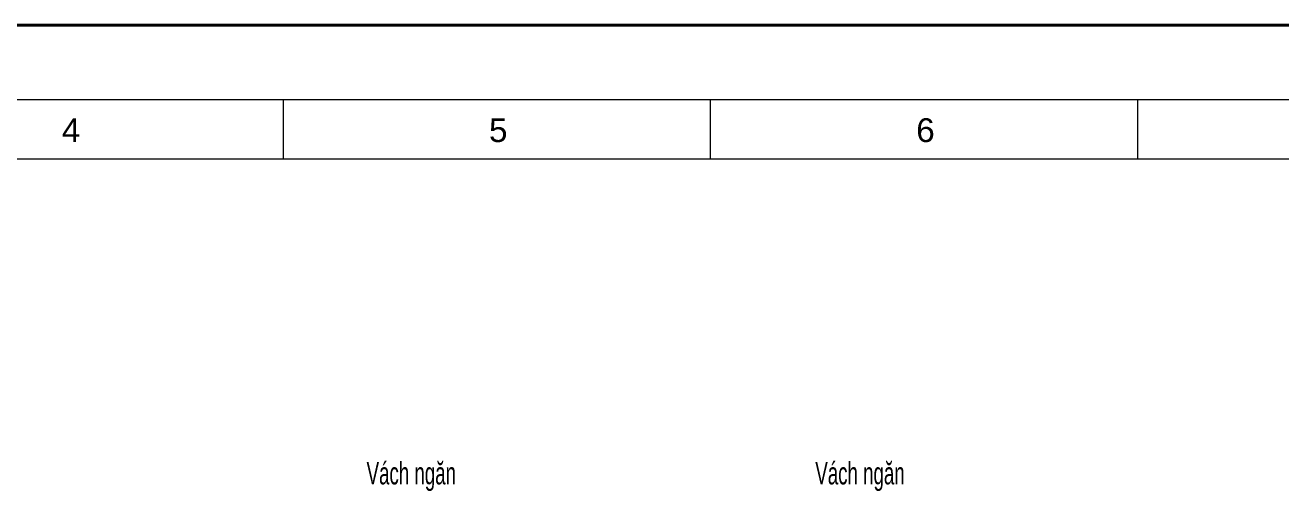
# Model space of a CAD drawing. Header units: millimetres. Extents: x 6750 to 121550, y -28210 to 66060.
# Drawn here: x 36919 to 39735, y 65008 to 66060 of the extents above; entities that cross this region are included whole.
import ezdxf

# ---------------------------------------------------------------- set-up
doc = ezdxf.new("R2010")
doc.units = ezdxf.units.MM
doc.layers.add('DN.1. NET LIEN MANH', color=7, linetype='Continuous', lineweight=40)
doc.styles.add('PM', font='arial.ttf', dxfattribs={"width": 0.6})
doc.styles.get("Standard").update_dxf_attribs({"font": 'arial.ttf'})

# ---------------------------------------------------------------- blocks, each defined once
blk = doc.blocks.new('asdklnakdad')
blk.add_line((16712.99, 3398.33), (16292.99, 3398.33))
at = {"lineweight": 5}
for p, q in [((16502.99, 3383.32), (16502.99, 3389.99)), ((16550.88, 3383.32), (16550.88, 3389.99)), ((16598.77, 3383.32), (16598.77, 3389.99))]:
    blk.add_line(p, q, dxfattribs=at)
for points in [[(16304.75, 3109.66), (16304.75, 3389.99), (16701.22, 3389.99), (16701.22, 3109.66), (16304.75, 3109.66)], [(16311.43, 3116.33), (16311.43, 3383.32), (16694.55, 3383.32), (16694.55, 3116.33)]]:
    blk.add_lwpolyline(points, close=True, dxfattribs=at)
at = {"layer": 'DN.1. NET LIEN MANH'}
blk.add_lwpolyline([(16292.99, 3101.33), (16712.99, 3101.33), (16712.99, 3398.33), (16292.99, 3398.33)], close=True, dxfattribs=at)
at = {"lineweight": 5, "char_height": 2.6698, "width": 8.4244, "attachment_point": 1}
for s, insert in [('{\\fArial|b0|i0|c0|p34;4}', (16478.15, 3387.87)), ('{\\fArial|b0|i0|c0|p34;5}', (16526.04, 3387.87)), ('{\\fArial|b0|i0|c0|p34;6}', (16573.93, 3387.87))]:
    blk.add_mtext(s, dxfattribs=dict(at, insert=insert))

msp = doc.modelspace()

# ---------------------------------------------------------------- block references
at = {"layer": 'DN.1. NET LIEN MANH', "xscale": 20, "yscale": 20, "zscale": 20}
msp.add_blockref('asdklnakdad', (-292561.652, -1906.136), dxfattribs=at)

# ---------------------------------------------------------------- texts
at = {"char_height": 50, "attachment_point": 7, "style": 'PM'}
for insert in [(37684.725, 65014.335), (38690.725, 65014.335)]:
    msp.add_mtext('Vách ngăn', dxfattribs=dict(at, insert=insert))

doc.saveas('drawing.dxf')
